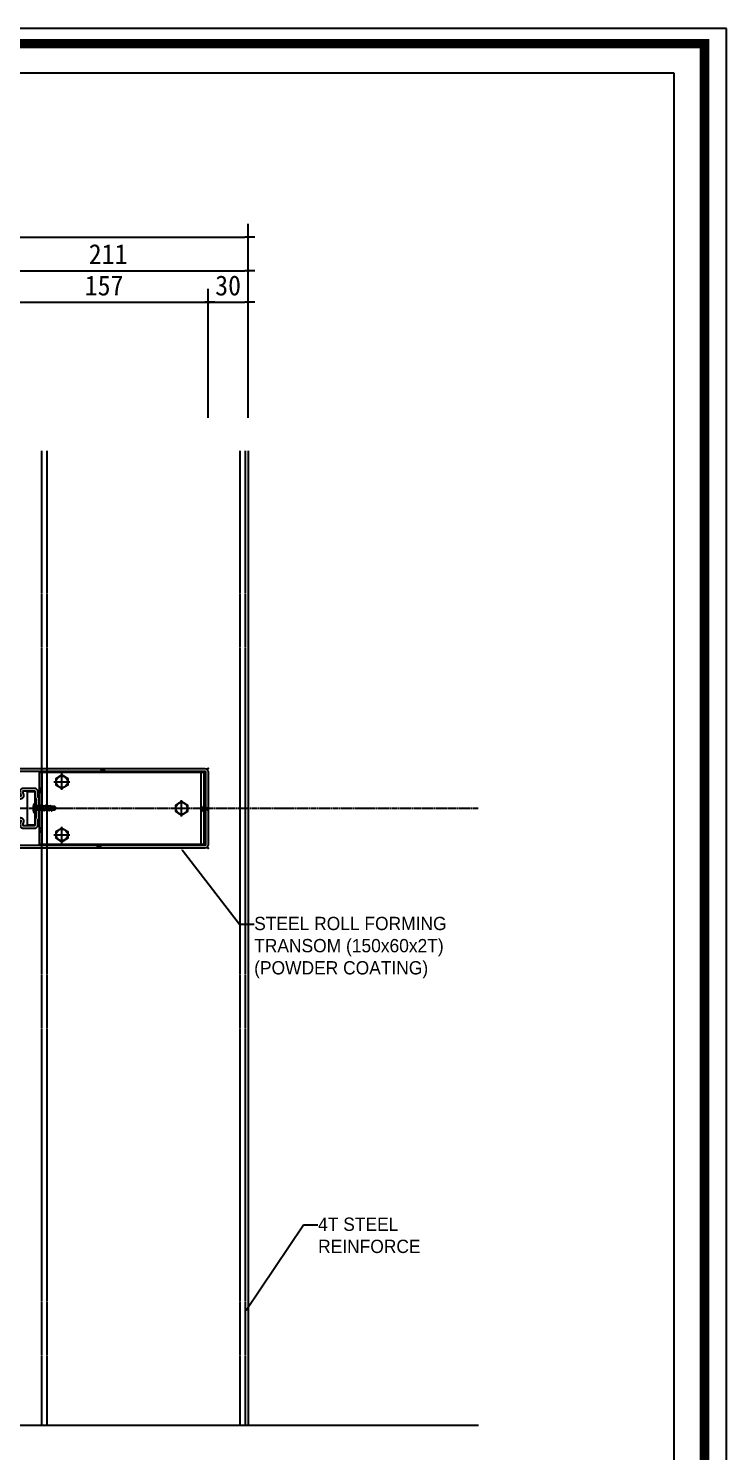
# Model space of a CAD drawing. Header units: millimetres. Extents: x 1664 to 41320, y 4122 to 31095.
# Drawn here: x 7972 to 8497, y 5581 to 6652 of the extents above; entities that cross this region are included whole.
import ezdxf
from ezdxf import colors
from ezdxf.entities.mleader import LeaderData, LeaderLine
from ezdxf.math import Vec2, Vec3

# ---------------------------------------------------------------- set-up
doc = ezdxf.new("R2010")
doc.units = ezdxf.units.MM
for name, pattern in [('CENTER', [7, 4, -1, 1, -1]), ('CENTER2', [1.125, 0.75, -0.125, 0.125, -0.125]), ('HIDDEN', [0.375, 0.25, -0.125])]:
    doc.linetypes.add(name, pattern=pattern)
doc.layers.get('DEFPOINTS').update_dxf_attribs({"color": 150})
for name, color, linetype in [('251', 251, 'Continuous'), ('3', 3, 'Continuous'), ('4', 7, 'Continuous'), ('CEN1', 1, 'CENTER2'), ('nt', 34, 'Continuous'), ('TE 07', 7, 'Continuous'), ('문제점', 200, 'Continuous')]:
    doc.layers.add(name, color=color, linetype=linetype)
doc.styles.add('HY헤드라인M', font='H2HDRM.TTF')
doc.styles.add('돋움체', font='')
doc.styles.get('돋움체').set_extended_font_data('DotumChe')
doc.dimstyles.new('NDIM', dxfattribs={"dimscale": 5, "dimtxt": 3, "dimasz": 1.5, "dimexe": 2, "dimexo": 5, "dimgap": 1, "dimtad": 1, "dimdec": 0, "dimrnd": 0.25, "dimzin": 0, "dimdsep": 46, "dimlunit": 6, "dimtxsty": '돋움체', "dimblk1": '_CIDOT', "dimblk2": '_CIDOT', "dimsah": 1, "dimcen": 5, "dimclrd": 7, "dimclre": 7, "dimclrt": 3, "dimadec": 0, "dimazin": 0, "dimtfac": 1, "dimtdec": 0, "dimtix": 1, "dimtmove": 2, "dimatfit": 1, "dimfxl": 1, "dimtolj": 1, "dimtzin": 0, "dimarcsym": 0})

# ---------------------------------------------------------------- blocks, each defined once
blk = doc.blocks.new('Roll-150')
at = {"color": 4}
for p, q in [((-78.9, 28), (-81.4, 30)), ((-77.3, 28), (-79.8, 30)), ((-127, -0.3), (-129, 1.3)), ((-127, -1.6), (-129, 0)), ((0, -0.3), (-2, 1.3)), ((0, -1.6), (-2, 0)), ((-81.4, -30), (-83.9, -28)), ((-79.8, -30), (-82.4, -28))]:
    blk.add_line(p, q, dxfattribs=at)
for points in [[(-150, -9.5, -0.414214), (-147.5, -7), (-141.3, -7, -0.489202), (-138.9, -10.1), (-139.5, -12.4, 0.489202), (-139, -13), (-130.5, -13, 0.414214), (-130, -12.5), (-130, -8.5, -0.198912), (-129.3, -6.8), (-129.1, -6.6, 0.198912), (-129, -6.3), (-129, 0), (-129, 6.3, 0.198912), (-129.1, 6.6), (-129.3, 6.8, -0.198912), (-130, 8.5), (-130, 12.5, 0.414214), (-130.5, 13), (-139, 13, 0.489202), (-139.5, 12.4), (-138.9, 10.1, -0.489202), (-141.3, 7), (-147.5, 7, -0.414214), (-150, 9.5), (-150, 27.5, -0.414214), (-147.5, 30), (-2.5, 30, -0.414214), (0, 27.5), (0, -27.5, -0.414214), (-2.5, -30), (-147.5, -30, -0.414214), (-150, -27.5)], [(-148, -9.5, -0.414214), (-147.5, -9), (-141.3, -9, -0.489202), (-140.9, -9.6), (-141.4, -11.9, 0.489202), (-139, -15), (-130.5, -15, 0.414214), (-128, -12.5), (-128, -8.5, -0.198912), (-127.9, -8.2), (-127.7, -8.1, 0.198912), (-127, -6.3), (-127, 0), (-127, 6.3, 0.198912), (-127.7, 8.1), (-127.9, 8.2, -0.198912), (-128, 8.5), (-128, 12.5, 0.414214), (-130.5, 15), (-139, 15, 0.489202), (-141.4, 11.9), (-140.9, 9.6, -0.489202), (-141.3, 9), (-147.5, 9, -0.414214), (-148, 9.5), (-148, 27.5, -0.414214), (-147.5, 28), (-2.5, 28, -0.414214), (-2, 27.5), (-2, -27.5, -0.414214), (-2.5, -28), (-147.5, -28, -0.414214), (-148, -27.5)]]:
    blk.add_lwpolyline(points, format="xyb", close=True)
for p in [(-150, 30), (0, 30), (-150, 0), (-150, -30), (0, -30)]:
    blk.add_point(p)
blk = doc.blocks.new('Screw_2')
at = {"color": 8}
for p, q in [((2.6, 3.5), (1.5, 3.4)), ((2.6, -3.5), (2.6, 3.5)), ((3.5, 1.5), (2.6, 1.5)), ((3.7, 2), (4.4, -2)), ((3.8, 2), (4.5, -2)), ((5.4, 1.5), (4, 1.5)), ((5.6, 2), (6.3, -2)), ((5.7, 2), (6.4, -2)), ((7.3, 1.5), (5.9, 1.5)), ((7.5, 2), (8.2, -2)), ((7.6, 2), (8.3, -2)), ((9.2, 1.5), (7.8, 1.5)), ((9.4, 2), (10.1, -2)), ((9.5, 2), (10.2, -2)), ((11.1, 1.5), (9.7, 1.5)), ((11.3, 2), (12, -2)), ((11.4, 2), (12.1, -2)), ((13, 1.5), (11.6, 1.5)), ((13.2, 2), (13.9, -2)), ((13.3, 2), (14, -2)), ((17.5, 0.1), (13.5, 0)), ((2.6, -3.5), (1.5, -3.4)), ((4.2, -1.5), (2.6, -1.5)), ((6.1, -1.5), (4.7, -1.5)), ((8, -1.5), (6.6, -1.5)), ((9.9, -1.5), (8.5, -1.5)), ((11.8, -1.5), (10.4, -1.5)), ((13.7, -1.5), (12.3, -1.5))]:
    blk.add_line(p, q, dxfattribs=at)
for points in [[(0, -0.5), (0.9, -0.5), (0.9, 0.5), (0, 0.5)], [(3.8, 2), (3.7, 2), (3.5, 1.5), (4.2, -1.5), (4.4, -2), (4.5, -2), (4.7, -1.5), (4, 1.5), (3.8, 2)], [(5.7, 2), (5.6, 2), (5.4, 1.5), (6.1, -1.5), (6.3, -2), (6.4, -2), (6.6, -1.5), (5.9, 1.5), (5.7, 2)], [(7.6, 2), (7.5, 2), (7.3, 1.5), (8, -1.5), (8.2, -2), (8.3, -2), (8.5, -1.5), (7.8, 1.5), (7.6, 2)], [(9.5, 2), (9.4, 2), (9.2, 1.5), (9.9, -1.5), (10.1, -2), (10.2, -2), (10.4, -1.5), (9.7, 1.5), (9.5, 2)], [(11.4, 2), (11.3, 2), (11.1, 1.5), (11.8, -1.5), (12, -2), (12.1, -2), (12.3, -1.5), (11.6, 1.5), (11.4, 2)], [(13.3, 2), (13.2, 2), (13, 1.5), (13.7, -1.5), (13.9, -2), (14, -2), (14.2, -1.5), (13.5, 1.5), (13.3, 2)], [(13.5, 1.5), (16.1, 1.5), (17.6, 0), (16.1, -1.5), (14.2, -1.5)], [(13.5, 1.5), (13.5, 0.2), (17.1, -0.5)]]:
    blk.add_lwpolyline(points, dxfattribs=at)
for centre, radius, start, end in [((9, 0), 9, 164.1192, 195.8808), ((1.6, 2.1), 1.3, 95, 164.1192), ((1.6, -2.1), 1.3, 195.8808, 265)]:
    blk.add_arc(centre, radius, start, end, dxfattribs=at)
at = {"layer": 'CEN1', "color": 8}
blk.add_line((-2.6, 0), (20.2, 0), dxfattribs=at)
blk = doc.blocks.new('STEEL-BRACKET-150SV')
at = {"color": 1, "linetype": 'CENTER', "ltscale": 4}
for p, q in [((-77, 13.9), (-77, 26.1)), ((-83.1, 20), (-70.9, 20)), ((6.9, 0), (19.1, 0)), ((13, -6.1), (13, 6.1)), ((-83.1, -20), (-70.9, -20)), ((-77, -26.1), (-77, -13.9))]:
    blk.add_line(p, q, dxfattribs=at)
at = {"color": 4}
for p, q in [((-94, 13.6), (-91.7, 16.4)), ((-94, 11.5), (-91.7, 14.2)), ((27.7, -0.6), (30, 2.1)), ((27.7, -2.7), (30, 0)), ((-94, -16.3), (-91.7, -13.6)), ((-94, -18.4), (-91.7, -15.7))]:
    blk.add_line(p, q, dxfattribs=at)
at = {"color": 8, "elevation": 0}
for points in [[(-77, 14.9), (-81.4, 17.5), (-81.4, 22.5), (-77, 25.1), (-72.6, 22.5), (-72.6, 17.5), (-77, 14.9)], [(13, -5.1), (8.6, -2.5), (8.6, 2.5), (13, 5.1), (17.4, 2.5), (17.4, -2.5), (13, -5.1)], [(-77, -25.1), (-81.4, -22.5), (-81.4, -17.5), (-77, -14.9), (-72.6, -17.5), (-72.6, -22.5), (-77, -25.1)]]:
    blk.add_lwpolyline(points, dxfattribs=at)
at = {"color": 8}
for centre in [(-77, 20), (13, 0), (-77, -20)]:
    blk.add_circle(centre, 4.38, dxfattribs=at)
at = {"layer": '문제점', "color": 2}
for p, q in [((-91.7, -27), (-91.7, 27)), ((27.7, -27), (27.7, 27))]:
    blk.add_line(p, q, dxfattribs=at)
blk.add_lwpolyline([(-94, 27), (-94, 0), (-94, -27), (30, -27), (30, 27)], close=True, dxfattribs=at)
at = {"color": 8, "extrusion": (0, 0, -1), "xscale": -1, "zscale": -1}
blk.add_blockref('Screw_2', (98.6, 0), dxfattribs=at)
blk = doc.blocks.new('_CIDOT')
at = {"color": 0, "linetype": 'ByBlock'}
blk.add_line((2, 0), (-1, 0), dxfattribs=at)
at = {"color": 0, "linetype": 'ByBlock', "const_width": 0.5}
blk.add_lwpolyline([(-0.25, 0, 1), (0.25, 0, 1)], format="xyb", close=True, dxfattribs=at)
blk = doc.blocks.new('*D42')
at = {"color": 7, "lineweight": -2, "transparency": 16777216}
for p, q in [((7326.6, 6478.6), (7326.6, 6504.6)), ((8137.1, 6358.8), (8137.1, 6504.6))]:
    blk.add_line(p, q, dxfattribs=at)
at = {"color": 7, "linetype": 'ByBlock', "lineweight": -2, "transparency": 16777216}
blk.add_line((7329.1, 6494.6), (8134.6, 6494.6), dxfattribs=at)
at = {"layer": 'DEFPOINTS', "color": 0, "transparency": 16777216}
for p in [(8137.1, 6494.6), (7326.6, 6453.6), (8137.1, 6333.8, 14959.9)]:
    blk.add_point(p, dxfattribs=at)
at = {"color": 7, "lineweight": -2, "transparency": 16777216, "xscale": 2.5, "yscale": 2.5, "zscale": 2.5, "rotation": 180}
blk.add_blockref('_CIDOT', (7326.6, 6494.6), dxfattribs=at)
at = {"color": 7, "lineweight": -2, "transparency": 16777216, "xscale": 2.5, "yscale": 2.5, "zscale": 2.5}
blk.add_blockref('_CIDOT', (8137.1, 6494.6), dxfattribs=at)
at = {"color": 3, "transparency": 16777216, "insert": (7731.9, 6507.1), "char_height": 15, "attachment_point": 5, "style": '돋움체'}
blk.add_mtext('\\A1;811', dxfattribs=at)
blk = doc.blocks.new('*D43')
at = {"color": 7, "lineweight": -2, "transparency": 16777216}
for p, q in [((7950.6, 6358.8), (7950.6, 6455.7)), ((8107.1, 6358.8), (8107.1, 6455.7))]:
    blk.add_line(p, q, dxfattribs=at)
at = {"color": 7, "linetype": 'ByBlock', "lineweight": -2, "transparency": 16777216}
blk.add_line((7953.1, 6445.7), (8104.6, 6445.7), dxfattribs=at)
at = {"layer": 'DEFPOINTS', "color": 0, "transparency": 16777216}
for p in [(8107.1, 6445.7), (7950.6, 6333.8, -3), (8107.1, 6333.8, -3)]:
    blk.add_point(p, dxfattribs=at)
at = {"color": 7, "lineweight": -2, "transparency": 16777216, "xscale": 2.5, "yscale": 2.5, "zscale": 2.5, "rotation": 180}
blk.add_blockref('_CIDOT', (7950.6, 6445.7), dxfattribs=at)
at = {"color": 7, "lineweight": -2, "transparency": 16777216, "xscale": 2.5, "yscale": 2.5, "zscale": 2.5}
blk.add_blockref('_CIDOT', (8107.1, 6445.7), dxfattribs=at)
at = {"color": 3, "transparency": 16777216, "insert": (8028.9, 6458.2), "char_height": 15, "attachment_point": 5, "style": '돋움체'}
blk.add_mtext('\\A1;157', dxfattribs=at)
blk = doc.blocks.new('*D45')
at = {"color": 7, "lineweight": -2, "transparency": 16777216}
for p, q in [((7926.6, 6358.8), (7926.6, 6479.4)), ((8137.1, 6358.8), (8137.1, 6479.4))]:
    blk.add_line(p, q, dxfattribs=at)
at = {"color": 7, "linetype": 'ByBlock', "lineweight": -2, "transparency": 16777216}
blk.add_line((7929.1, 6469.4), (8134.6, 6469.4), dxfattribs=at)
at = {"layer": 'DEFPOINTS', "color": 0, "transparency": 16777216}
for p in [(8137.1, 6469.4), (7926.6, 6333.8), (8137.1, 6333.8, -3)]:
    blk.add_point(p, dxfattribs=at)
at = {"color": 7, "lineweight": -2, "transparency": 16777216, "xscale": 2.5, "yscale": 2.5, "zscale": 2.5, "rotation": 180}
blk.add_blockref('_CIDOT', (7926.6, 6469.4), dxfattribs=at)
at = {"color": 7, "lineweight": -2, "transparency": 16777216, "xscale": 2.5, "yscale": 2.5, "zscale": 2.5}
blk.add_blockref('_CIDOT', (8137.1, 6469.4), dxfattribs=at)
at = {"color": 3, "transparency": 16777216, "insert": (8031.9, 6481.9), "char_height": 15, "attachment_point": 5, "style": '돋움체'}
blk.add_mtext('\\A1;211', dxfattribs=at)
blk = doc.blocks.new('*D50')
at = {"color": 7, "lineweight": -2, "transparency": 16777216}
for p, q in [((8107.1, 6358.8), (8107.1, 6455.7)), ((8137.1, 6358.8), (8137.1, 6455.7))]:
    blk.add_line(p, q, dxfattribs=at)
at = {"color": 7, "linetype": 'ByBlock', "lineweight": -2, "transparency": 16777216}
blk.add_line((8109.6, 6445.7), (8134.6, 6445.7), dxfattribs=at)
at = {"layer": 'DEFPOINTS', "color": 0, "transparency": 16777216}
for p in [(8137.1, 6445.7), (8107.1, 6333.8), (8137.1, 6333.8)]:
    blk.add_point(p, dxfattribs=at)
at = {"color": 7, "lineweight": -2, "transparency": 16777216, "xscale": 2.5, "yscale": 2.5, "zscale": 2.5, "rotation": 180}
blk.add_blockref('_CIDOT', (8107.1, 6445.7), dxfattribs=at)
at = {"color": 7, "lineweight": -2, "transparency": 16777216, "xscale": 2.5, "yscale": 2.5, "zscale": 2.5}
blk.add_blockref('_CIDOT', (8137.1, 6445.7), dxfattribs=at)
at = {"color": 3, "transparency": 16777216, "insert": (8122.1, 6458.2), "char_height": 15, "attachment_point": 5, "style": '돋움체'}
blk.add_mtext('\\A1;30', dxfattribs=at)
blk = doc.blocks.new('AL-TEMPLATE')
at = {"color": 9, "const_width": 2.5}
blk.add_lwpolyline([(1976.34, 1509.45), (2808.34, 1509.45), (2808.34, 927.05), (1976.34, 927.05)], close=True, dxfattribs=at)
at = {"layer": 'nt', "color": 254, "linetype": 'Continuous', "ltscale": 2}
blk.add_lwpolyline([(1972.34, 1515.25), (1972.34, 921.25), (2812.34, 921.25), (2812.34, 1515.25)], close=True, dxfattribs=at)
at = {"layer": 'TE 07'}
blk.add_lwpolyline([(1984.07, 1501.32), (2709.08, 1501.32), (2709.08, 935.18), (1984.07, 935.18)], close=True, dxfattribs=at)

msp = doc.modelspace()

# ---------------------------------------------------------------- linework, layer by layer
at = {"color": 8}
for p, q in [((8137.1295, 6333.8203, -2.4393), (8137.1295, 5600.647, -2.4393)), ((8310.4012, 5600.647, -4.0337), (7691.1465, 5600.647, -2.9691))]:
    msp.add_line(p, q, dxfattribs=at)
at = {"color": 1, "linetype": 'CENTER', "ltscale": 0.3}
msp.add_line((7430.6295, 6064.9588, 0.5535), (8310.4012, 6064.9588, 0.5535), dxfattribs=at)
at = {"layer": '251', "color": 8, "linetype": 'HIDDEN'}
for p, q in [((7981.9295, 6333.8203, -2.4393), (7981.9295, 5600.647, -2.4393)), ((7985.9295, 6333.8203, -2.4393), (7985.9295, 5600.647, -2.4393)), ((8130.9295, 6333.8203, -2.4393), (8130.9295, 5600.647, -2.4393)), ((8134.9295, 6333.8203, -2.4393), (8134.9295, 5600.647, -2.4393))]:
    msp.add_line(p, q, dxfattribs=at)
at = {"layer": '3', "color": 3, "elevation": -2.4393}
msp.add_lwpolyline([(7971.1295, 6052.4588), (7977.1295, 6052.4588), (7977.1295, 6077.4588), (7971.1295, 6077.4588)], close=True, dxfattribs=at)

# ---------------------------------------------------------------- block references
at = {"color": 8}
msp.add_blockref('Roll-150', (8107.1295, 6064.9588, -2.4393), dxfattribs=at)
msp.add_blockref('STEEL-BRACKET-150SV', (8074.1295, 6064.9588, -2.4393))
at = {"layer": '4', "xscale": 2.8512, "yscale": 2.8512, "zscale": 2.8512, "rotation": 270}
msp.add_blockref('AL-TEMPLATE', (4176.5457, 12275.1725), dxfattribs=at)

# ---------------------------------------------------------------- dimensions: what is measured, and where the dimension line sits
at = {"color": 252}
for base, p1, p2, picture, middle in [((8137.1294944493, 6494.6119231968, -14962.3144065362), (7326.6294942464, 6453.5844532286, -14962.3144065362), (8137.1294944493, 6333.820323788, -2.43932082), '*D42', (7731.8794943478, 6507.1219098812, -14962.3144065362)), ((8137.1295, 6469.3934, 0.5535), (7926.6198, 6333.8203, 0.5535), (8137.1295, 6333.8203, -2.4393), '*D45', (8031.8746, 6481.8934, 0.5535)), ((8107.1294944307, 6445.6828153254, 0.5534517333), (7950.6294943713, 6333.820323788, -2.43932082), (8107.1294944307, 6333.820323788, -2.4393208208), '*D43', (8028.879494401, 6458.1928020098, 0.5534517333))]:
    dim = msp.add_linear_dim(base=base, p1=p1, p2=p2, dimstyle='NDIM', override={"dimasz": 0.5, "dimfxl": 1.5}, dxfattribs=at)
    dim.commit()
    dim.dimension.update_dxf_attribs({"geometry": picture, "text_midpoint": middle})
dim = msp.add_linear_dim(base=(8137.1295, 6445.6828, -2.4393), p1=(8107.1295, 6333.8203, -2.4393), p2=(8137.1295, 6333.8203, -2.4393), dimstyle='NDIM', override={"dimasz": 0.5, "dimfxl": 1.5})
dim.commit()
dim.dimension.update_dxf_attribs({"geometry": '*D50', "text_midpoint": (8122.1295, 6458.1928, -2.4393)})

# ---------------------------------------------------------------- leaders
ml = msp.add_multileader_mtext('Standard')
ml.set_content('STEEL ROLL FORMING\\PTRANSOM (150x60x2T)\\P(POWDER COATING)', color=256, style='HY헤드라인M')
ml.set_leader_properties(color=1, linetype='ByLayer', lineweight=-1)
ml.build(insert=Vec2(0, 0))
ml.multileader.update_dxf_attribs({"dogleg_length": 10.9169, "arrow_head_size": 1.5})
ctx = ml.context
ctx.base_point, ctx.char_height, ctx.arrow_head_size, ctx.landing_gap_size, ctx.plane_origin = Vec3(8141.612, 5977.7628, -2.4393), 10, 1.5, 0.09, Vec3(8104.0033, 6155.4684, -2.4393)
notes = []
notes.append((ctx, [(0, (1, 1, 0), (8130.6951, 5977.7628, -2.4393), (1, 0), 10.9169, [(0, [(8086.5505, 6034.8556, -2.4393)], 0, [])])]))
ctx.mtext.insert, ctx.mtext.rotation, ctx.mtext.flow_direction = Vec3(8141.702, 5983.33, -2.4393), 6.283185307, 5
ml = msp.add_multileader_mtext('Standard')
ml.set_content('4T STEEL REINFORCE', color=256, style='HY헤드라인M')
ml.set_leader_properties(color=1, linetype='ByLayer', lineweight=-1)
ml.build(insert=Vec2(0, 0))
ml.multileader.update_dxf_attribs({"dogleg_length": 6, "arrow_head_size": 1.5})
ctx = ml.context
ctx.base_point, ctx.char_height, ctx.arrow_head_size, ctx.landing_gap_size, ctx.plane_origin = Vec3(8189.6797, 5751.618, -2.4393), 10, 1.5, 0.09, Vec3(8138.2686, 5692.299, -2.4393)
notes.append((ctx, [(0, (1, 1, 0), (8178.7628, 5751.618, -2.4393), (1, 0), 10.9169, [(0, [(8134.9295, 5686.2547, -2.4393)], 0, [])])]))
ctx.mtext.insert, ctx.mtext.width, ctx.mtext.flow_direction = Vec3(8189.7697, 5757.0928, -2.4393), 123.359836, 5
for ctx, leaders in notes:
    for number, flags, end, landing, length, lines in leaders:
        leader = LeaderData()
        leader.index, (leader.has_last_leader_line, leader.has_dogleg_vector, leader.attachment_direction) = number, flags
        leader.last_leader_point, leader.dogleg_vector, leader.dogleg_length = Vec3(end), Vec3(landing), length
        for number, points, colour, breaks in lines:
            line = LeaderLine()
            line.index, line.vertices, line.color, line.breaks = number, Vec3.list(points), colors.encode_raw_color(colour), breaks
            leader.lines.append(line)
        ctx.leaders.append(leader)

doc.saveas('drawing.dxf')
